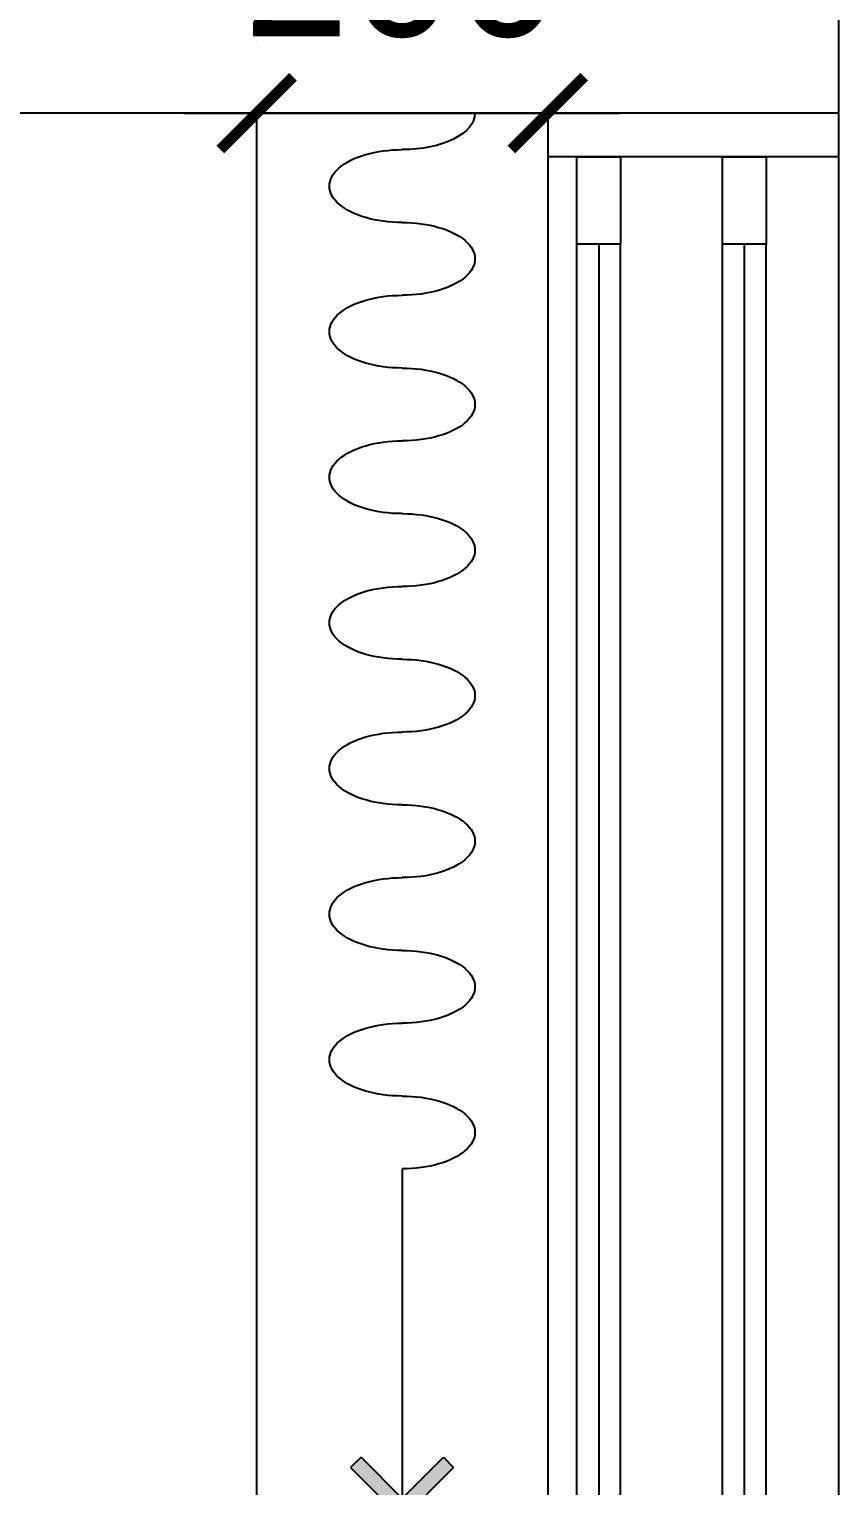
# Model space of a CAD drawing. Header units: inches. Extents: x 261411 to 598054, y 5888 to 34411.
# Drawn here: x 297697 to 298253, y 17278 to 18279 of the extents above; entities that cross this region are included whole.
import ezdxf

# ---------------------------------------------------------------- set-up
doc = ezdxf.new("R2010")
doc.units = ezdxf.units.IN
doc.header["$LTSCALE"] = 50
doc.header["$MEASUREMENT"] = 0
for name, color, linetype in [('01. F-소품', 3, 'Continuous'), ('02-WAL', 2, 'Continuous'), ('07-DIM WAL', 5, 'Continuous'), ('RC-LIGHT', 7, 'Continuous'), ('도면층4', 4, 'Continuous'), ('도면층5', 5, 'Continuous')]:
    doc.layers.add(name, color=color, linetype=linetype)
doc.styles.add('HY 울릉도 L', font='')
doc.styles.get('HY 울릉도 L').set_extended_font_data('HY울릉도L')
doc.dimstyles.new('50', dxfattribs={"dimscale": 50, "dimtxt": 2, "dimasz": 1, "dimexe": 1, "dimexo": 1, "dimgap": 1, "dimtad": 1, "dimdec": 0, "dimrnd": 0.05, "dimdsep": 46, "dimlunit": 6, "dimtxsty": 'HY 울릉도 L', "dimblk": 'ARCHTICK', "dimcen": 2.5, "dimdle": 1, "dimclrd": 133, "dimclre": 133, "dimclrt": 30, "dimadec": 0, "dimazin": 0, "dimtfac": 1, "dimtdec": 0, "dimtix": 1, "dimtmove": 2, "dimatfit": 3, "dimldrblk": 'ARCHTICK', "dimfxl": 1, "dimlwd": -1, "dimlwe": -1, "dimarcsym": 0})

# ---------------------------------------------------------------- blocks, each defined once
blk = doc.blocks.new('FFSFDF')
at = {"layer": '01. F-소품'}
blk.add_hatch(color=8, dxfattribs=at).paths.add_polyline_path([(1567672.9, 1746751.1), (1567679.9, 1746744.1), (1567715.3, 1746779.4), (1567679.9, 1746814.8), (1567672.9, 1746807.7), (1567701.2, 1746779.4)])
at = {"layer": '01. F-소품', "color": 8}
for p, q in [((1567672.9, 1746807.7), (1567679.9, 1746814.8)), ((1567474.8, 1746779.4), (1567701.2, 1746779.4)), ((1567672.9, 1746751.1), (1567679.9, 1746744.1))]:
    blk.add_line(p, q, dxfattribs=at)
for points in [[(1567679.9, 1746814.8), (1567715.3, 1746779.4), (1567679.9, 1746744.1)], [(1567672.9, 1746807.7), (1567701.2, 1746779.4), (1567672.9, 1746751.1)]]:
    blk.add_lwpolyline(points, dxfattribs=at)
for centre, start_param, end_param in [((1566799.8, 1746779.4), 1.570796, 4.712389), ((1566899.8, 1746779.4), 1.570796, 4.712389), ((1566999.8, 1746779.4), 1.570796, 4.712389), ((1567099.8, 1746779.4), 1.570796, 4.712389), ((1567199.8, 1746779.4), 1.570796, 4.712389), ((1567299.8, 1746779.4), 1.570796, 4.712389), ((1567399.8, 1746779.4), 1.570796, 4.712389), ((1566749.8, 1746779.4), 6.283185, 7.853982), ((1566849.8, 1746779.4), 4.712389, 7.853982), ((1566949.8, 1746779.4), 4.712389, 7.853982), ((1567049.8, 1746779.4), 4.712389, 7.853982), ((1567149.8, 1746779.4), 4.712389, 7.853982), ((1567249.8, 1746779.4), 4.712389, 7.853982), ((1567349.8, 1746779.4), 4.712389, 7.853982), ((1567449.8, 1746779.4), 4.712389, 7.853982)]:
    blk.add_ellipse(centre, major_axis=(0, -50), ratio=0.5, start_param=start_param, end_param=end_param, dxfattribs=at)
blk = doc.blocks.new('_ArchTick')
at = {"color": 0, "linetype": 'ByBlock', "const_width": 0.15}
blk.add_lwpolyline([(-0.5, -0.5), (0.5, 0.5)], dxfattribs=at)
blk = doc.blocks.new('*D807')
at = {"layer": '07-DIM WAL', "color": 133}
for p, q in [((297053.6, 18271), (297053.6, 18271)), ((297853.1, 18271), (297853.1, 18271)), ((297903.1, 18221), (297003.6, 18221))]:
    blk.add_line(p, q, dxfattribs=at)
at = {"layer": 'Defpoints', "color": 0}
for p in [(297053.6, 18221), (297053.6, 18221), (297853.1, 18221)]:
    blk.add_point(p, dxfattribs=at)
at = {"layer": '07-DIM WAL', "color": 133, "xscale": 50, "yscale": 50, "zscale": 50, "rotation": 180}
blk.add_blockref('_ArchTick', (297053.6, 18221), dxfattribs=at)
at = {"layer": '07-DIM WAL', "color": 133, "xscale": 50, "yscale": 50, "zscale": 50}
blk.add_blockref('_ArchTick', (297853.1, 18221), dxfattribs=at)
at = {"layer": '07-DIM WAL', "color": 30, "insert": (297453.3, 18323.1), "char_height": 100, "attachment_point": 5, "style": 'HY 울릉도 L'}
blk.add_mtext('800', dxfattribs=at)
blk = doc.blocks.new('*D808')
at = {"layer": '07-DIM WAL', "color": 133}
for p, q in [((297853.1, 18271), (297853.1, 18271)), ((298053.1, 18271), (298053.1, 18271)), ((297803.1, 18221), (298103.1, 18221))]:
    blk.add_line(p, q, dxfattribs=at)
at = {"layer": 'Defpoints', "color": 0}
for p in [(297853.1, 18221), (298053.1, 18221), (298053.1, 18221)]:
    blk.add_point(p, dxfattribs=at)
at = {"layer": '07-DIM WAL', "color": 133, "xscale": 50, "yscale": 50, "zscale": 50}
blk.add_blockref('_ArchTick', (297853.1, 18221), dxfattribs=at)
at = {"layer": '07-DIM WAL', "color": 133, "xscale": 50, "yscale": 50, "zscale": 50, "rotation": 180}
blk.add_blockref('_ArchTick', (298053.1, 18221), dxfattribs=at)
at = {"layer": '07-DIM WAL', "color": 30, "insert": (297953.1, 18323.1), "char_height": 100, "attachment_point": 5, "style": 'HY 울릉도 L'}
blk.add_mtext('200', dxfattribs=at)
blk = doc.blocks.new('vudauseh')
at = {"layer": '02-WAL'}
for q in [(276753.1, 18421), (272668.1, 18221)]:
    blk.add_line((276753.1, 18221), q, dxfattribs=at)
at = {"layer": '도면층4'}
for p, q in [((276753.1, 18221), (276553.1, 18221)), ((276553.1, 18221), (276553.1, 15381)), ((276753.1, 15381), (276753.1, 18221)), ((276753.1, 18191), (276553.1, 18191)), ((276588.1, 18131), (276588.1, 17226)), ((276688.1, 18131), (276688.1, 17226))]:
    blk.add_line(p, q, dxfattribs=at)
for points in [[(276573.1, 18191), (276603.1, 18191), (276603.1, 18131), (276573.1, 18131)], [(276673.1, 18191), (276703.1, 18191), (276703.1, 18131), (276673.1, 18131)]]:
    blk.add_lwpolyline(points, close=True, dxfattribs=at)
at = {"layer": '도면층5'}
for p, q in [((276573.1, 17226), (276573.1, 18131)), ((276603.1, 17226), (276603.1, 18131)), ((276673.1, 17226), (276673.1, 18131)), ((276703.1, 17226), (276703.1, 18131))]:
    blk.add_line(p, q, dxfattribs=at)
blk = doc.blocks.new('cjswjdeh')
blk.add_blockref('vudauseh', (35396.2, -3661.2))

msp = doc.modelspace()

# ---------------------------------------------------------------- linework, layer by layer
at = {"layer": 'RC-LIGHT'}
msp.add_line((297853.1, 18221), (297853.1, 15381), dxfattribs=at)

# ---------------------------------------------------------------- block references
msp.add_blockref('cjswjdeh', (-13896.2, 3661.2))
at = {"color": 0, "xscale": -1, "rotation": 89.99999999999993}
msp.add_blockref('FFSFDF', (2044732.5, 1584970.7), dxfattribs=at)

# ---------------------------------------------------------------- dimensions: what is measured, and where the dimension line sits
at = {"layer": '07-DIM WAL'}
for base, p1, p2, picture, middle in [((297053.5715349, 18220.9537138), (297853.0715349, 18220.9537138), (297053.5715349, 18220.9537138), '*D807', (297453.3215349, 18323.1246771)), ((298053.1, 18221), (297853.1, 18221), (298053.1, 18221), '*D808', (297953.1, 18323.1))]:
    dim = msp.add_linear_dim(base=base, p1=p1, p2=p2, dimstyle='50', dxfattribs=at)
    dim.commit()
    dim.dimension.update_dxf_attribs({"geometry": picture, "text_midpoint": middle})

doc.saveas('drawing.dxf')
